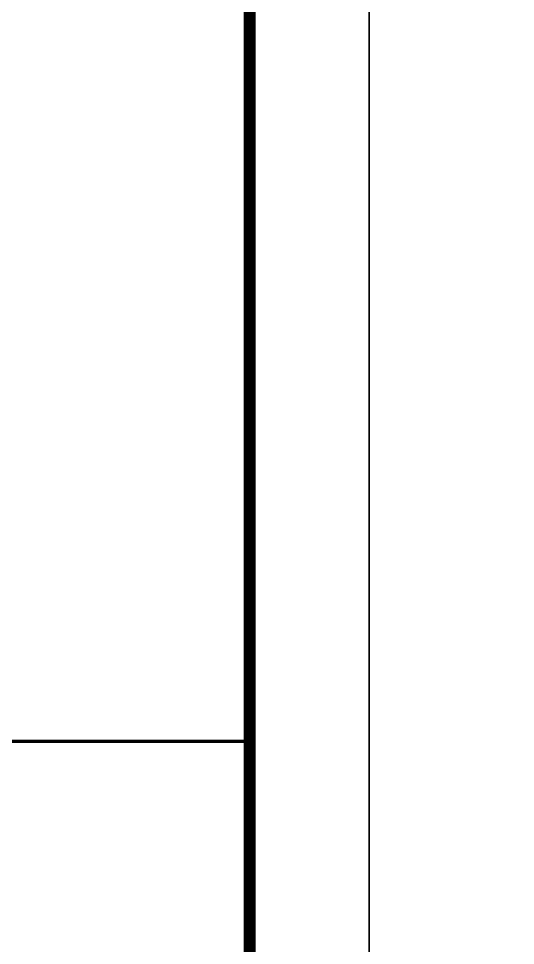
# Model space of a CAD drawing. Extents: x -737978 to 768813, y -372247 to 1140308.
# Drawn here: x -355391 to -351233, y -7196 to 558 of the extents above; entities that cross this region are included whole.
import ezdxf

# ---------------------------------------------------------------- set-up
doc = ezdxf.new("R2010")
doc.units = 0
doc.header["$LTSCALE"] = 10
doc.header["$MEASUREMENT"] = 0
doc.layers.get('0').update_dxf_attribs({"linetype": 'CONTINUOUS'})
doc.layers.add('PUB_TITLE', color=4, linetype='CONTINUOUS')

# ---------------------------------------------------------------- blocks, each defined once
blk = doc.blocks.new('TQ1')
at = {"layer": 'PUB_TITLE', "const_width": 20}
blk.add_lwpolyline([(-49854.8, -392354.8), (-43854.8, -392354.8)], dxfattribs=at)

msp = doc.modelspace()

# ---------------------------------------------------------------- linework, layer by layer
at = {"layer": 'PUB_TITLE'}
for points in [[(-436557.6, -43902.5), (-352457.6, -43902.5), (-352457.6, 15497.5), (-436557.6, 15497.5)], [(-352457.6, -43902.5), (-268357.6, -43902.5), (-268357.6, 15497.5), (-352457.6, 15497.5)]]:
    msp.add_lwpolyline(points, close=True, dxfattribs=at)
at = {"layer": 'PUB_TITLE', "const_width": 100}
msp.add_lwpolyline([(-434057.6, -42902.5), (-353457.6, -42902.5), (-353457.6, 14497.5), (-434057.6, 14497.5)], close=True, dxfattribs=at)
msp.add_lwpolyline([(-434057.6, -42902.5), (-353457.6, -42902.5), (-353457.6, 14497.5), (-434057.6, 14497.5)], close=True, dxfattribs=at)
msp.add_lwpolyline([(-434057.6, -42902.5), (-353457.6, -42902.5), (-353457.6, 14497.5), (-434057.6, 14497.5)], close=True, dxfattribs=at)

# ---------------------------------------------------------------- block references
at = {"xscale": 1.433507481003284, "yscale": 1.433507481003284, "zscale": 1.433507481003284}
msp.add_blockref('TQ1', (-290591.5, 556956.1), dxfattribs=at)

doc.saveas('drawing.dxf')
